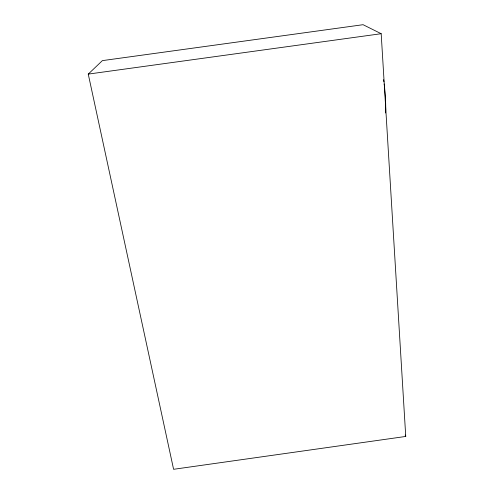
<?xml version="1.0" encoding="UTF-8"?>
<svg xmlns="http://www.w3.org/2000/svg" width="494" height="494" viewBox="0 0 494 494"><rect width="100%" height="100%" fill="white"/><g stroke="black" fill="none" stroke-linecap="round" stroke-linejoin="round"><path stroke-width="0.74" d="M88.253 74.106L102.375 60.626L363.071 24.7L381.183 33.709L405.747 436.449L173.592 469.3L88.253 74.106L381.183 33.709M405.191 435.035L405.747 436.449M383.597 79.67A39.884 7.299 84.3 0 1 383.894 81.813M384.171 83.986A39.884 7.299 84.3 0 1 385.635 112.984"/></g></svg>
